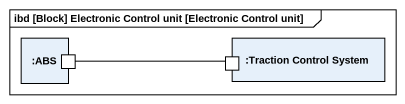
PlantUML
@startuml
mainframe ibd [Block] Electronic Control unit [Electronic Control unit]
rectangle ":ABS" as ABS {
  port " " as port1
}
rectangle ":Traction Control System" as Traction_Control_System {
  port " " as port2
}
port2 -left- port1
@enduml
